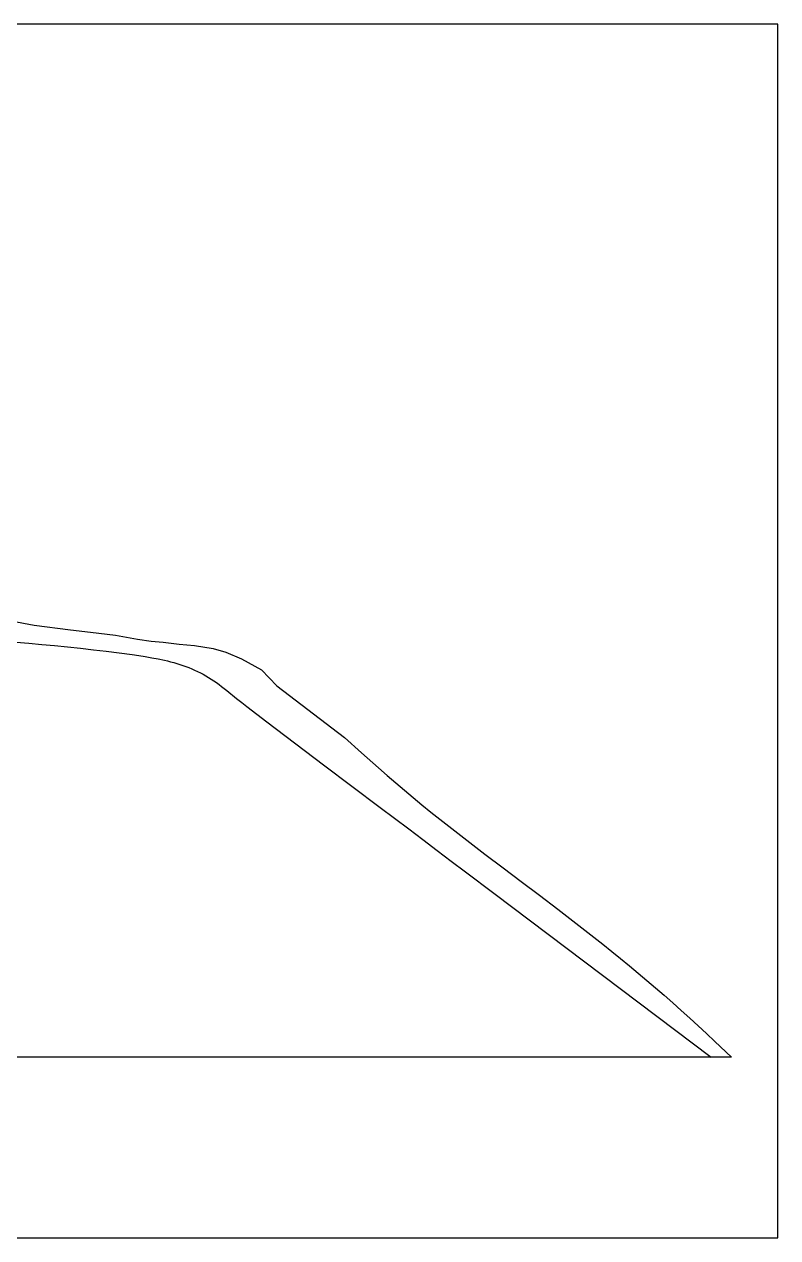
# Model space of a CAD drawing. Header units: millimetres. Extents: x -4417 to 130267, y -67072 to -12871.
# Drawn here: x 96596 to 130267, y -67072 to -12871 of the extents above; entities that cross this region are included whole.
import ezdxf

# ---------------------------------------------------------------- set-up
doc = ezdxf.new("R2010")
doc.units = ezdxf.units.MM
doc.layers.add('ground', color=7, linetype='Continuous')

msp = doc.modelspace()

# ---------------------------------------------------------------- linework, layer by layer
msp.add_lwpolyline([(-4417, -67072), (130267, -67072), (130267, -12871), (-4417, -12871)], close=True)
at = {"layer": 'ground'}
msp.add_line((128195, -59002), (17451, -59002), dxfattribs=at)
at = {"layer": 'ground', "color": 7, "lineweight": 25}
for points in [[(96015, -39519), (97045, -39710), (98657, -39923), (99562, -40027), (100678, -40163), (101650, -40343), (102269, -40431), (102806, -40477), (103515, -40555), (104208, -40616), (105035, -40749), (105600, -40921), (106298, -41212), (107197, -41703), (107878, -42418), (110904, -44730), (111663, -45411), (112427, -46087), (112811, -46421), (113198, -46754), (113586, -47086), (113977, -47412), (114369, -47738), (114764, -48059), (115161, -48376), (115563, -48694), (115964, -49007), (116368, -49319), (117177, -49937), (117993, -50552), (118808, -51164), (119622, -51777), (120435, -52392), (121245, -53014), (121648, -53329), (122049, -53644), (122449, -53961), (122846, -54280), (123243, -54602), (123636, -54926), (124028, -55252), (124419, -55580), (124805, -55912), (125191, -56244), (125575, -56581), (125955, -56920), (126335, -57261), (126711, -57606), (127084, -57953), (127455, -58301), (128195, -59002)], [(96230, -40466), (96804, -40515), (97378, -40567), (97954, -40621), (98530, -40679), (99107, -40742), (99685, -40806), (100263, -40876), (100844, -40949), (101424, -41027), (101715, -41068), (102005, -41113), (102292, -41163), (102576, -41216), (102859, -41277), (102999, -41311), (103138, -41346), (103276, -41383), (103414, -41424), (103550, -41465), (103683, -41510), (103817, -41557), (103949, -41607), (104081, -41659), (104210, -41715), (104337, -41773), (104465, -41836), (104588, -41901), (104711, -41970), (104831, -42043), (104950, -42118), (105069, -42198), (105185, -42278), (105300, -42362), (105414, -42449), (105641, -42626), (106087, -42986), (106312, -43165), (106536, -43342), (106987, -43689), (107440, -44033), (109972, -45951), (112505, -47861), (113776, -48812), (114410, -49291), (115043, -49770), (115675, -50249), (116307, -50729), (117576, -51682), (127295, -59010)]]:
    msp.add_lwpolyline(points, dxfattribs=at)

doc.saveas('drawing.dxf')
